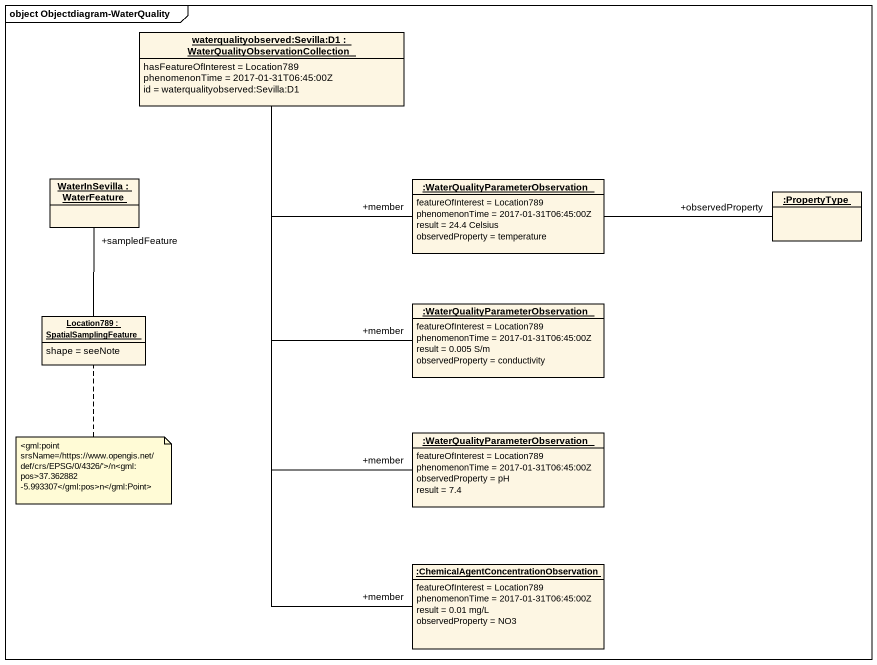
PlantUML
@startuml
mainframe object Objectdiagram-WaterQuality
hide circle
hide empty members
object "waterqualityobserved:Sevilla:D1 : WaterQualityObservationCollection" as waterqualityobserved {
  hasFeatureOfInterest = Location789
  phenomenonTime = 2017-01-31T06:45:00Z
  id = waterqualityobserved:Sevilla:D1
}
object "WaterInSevilla : WaterFeature" as WaterInSevilla
object ":WaterQualityParameterObservation" as WaterQualityParameterObserva {
  featureOfInterest = Location789
  phenomenonTime = 2017-01-31T06:45:00Z
  result = 24.4 Celsius
  observedProperty = temperature
}
object ":PropertyType" as PropertyType
object "Location789 : SpatialSamplingFeature" as Location789 {
  shape = seeNote
}
object ":WaterQualityParameterObservation" as WaterQualityParameterObserva_2 {
  featureOfInterest = Location789
  phenomenonTime = 2017-01-31T06:45:00Z
  result = 0.005 S/m
  observedProperty = conductivity
}
object ":WaterQualityParameterObservation" as WaterQualityParameterObserva_3 {
  featureOfInterest = Location789
  phenomenonTime = 2017-01-31T06:45:00Z
  observedProperty = pH
  result = 7.4
}
object ":ChemicalAgentConcentrationObservation" as ChemicalAgentConcentrationOb {
  featureOfInterest = Location789
  phenomenonTime = 2017-01-31T06:45:00Z
  result = 0.01 mg/L
  observedProperty = NO3
}
waterqualityobserved -- "+member" WaterQualityParameterObserva
waterqualityobserved -- "+member" WaterQualityParameterObserva_2
waterqualityobserved -- "+member" WaterQualityParameterObserva_3
waterqualityobserved -- "+member" ChemicalAgentConcentrationOb
WaterQualityParameterObserva -right- "+observedProperty" PropertyType
Location789 -up- "+sampledFeature" WaterInSevilla
note bottom of Location789 : <gml:point srsName=/https://www.opengis.net/def/crs/EPSG/0/4326/'>/n<gml:pos>37.362882 -5.993307</gml:pos>n</gml:Point>
@enduml
